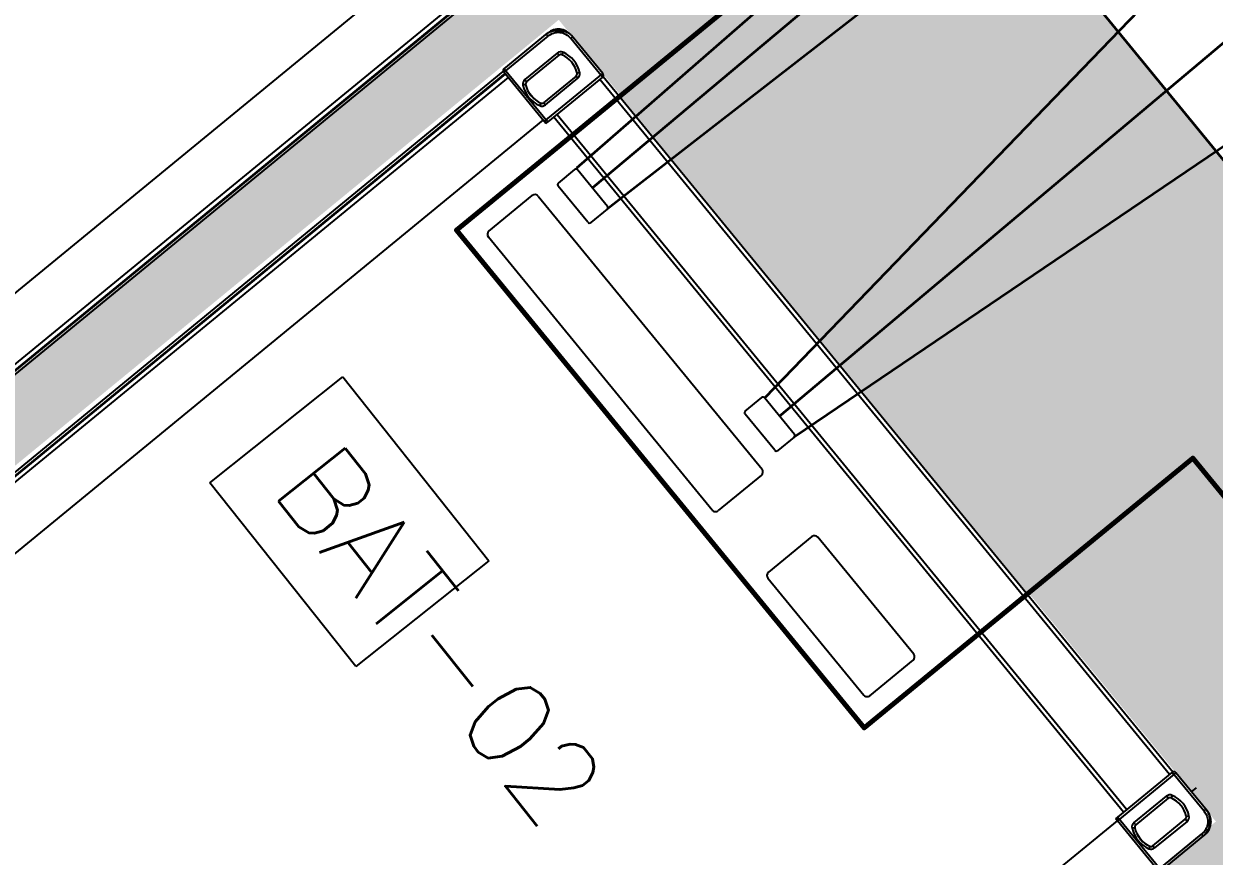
# Model space of a CAD drawing. Header units: metres. Extents: x 681 to 217049, y 66 to 6351315.
# Drawn here: x 214379.575 to 214382.375, y 6351025.55 to 6351027.507 of the extents above; entities that cross this region are included whole.
import ezdxf
from ezdxf.lldxf.tags import DXFTag

# ---------------------------------------------------------------- set-up
doc = ezdxf.new("R2010")
doc.units = ezdxf.units.M
for name, color, linetype in [('230V AC', 5, '230V CABLE'), ('400V AC', 6, '400V CABLE'), ('CAT 6 Cable', 3, 'CAT 6 CABLE'), ('Dry Contact', 30, 'Dry Contact CABLE'), ('GG31-E-PLN-001_DC Cable Route Layout Plan_RevA$0$_0', 7, 'Continuous'), ('GG31-E-PLN-001_DC Cable Route Layout Plan_RevA$0$Equipment', 7, 'Continuous'), ('GG31-E-PLN-001_DC Cable Route Layout Plan_RevA$0$Mark', 7, 'Continuous')]:
    doc.layers.add(name, color=color, linetype=linetype)
for name, color, linetype, lineweight in [('FireSS', 7, 'Fire Supression System CABLE', 25), ('GG31-E-PLN-001_DC Cable Route Layout Plan_RevA$0$Concrete fill', 8, 'Continuous', 35), ('GG31-E-PLN-001_DC Cable Route Layout Plan_RevA$0$Footing', 7, 'Continuous', 70), ('GG31-E-PLN-001_DC Cable Route Layout Plan_RevA$0$Land', 8, 'Continuous', 35)]:
    doc.layers.add(name, color=color, linetype=linetype, lineweight=lineweight)
doc.styles.add('GG31-E-PLN-001_DC Cable Route Layout Plan_RevA$0$Standard', font='simplex.shx')
doc.styles.add('ISOCP', font='isocp.shx')
tags = doc.linetypes.add('230V CABLE', pattern='A,1,-0.5,["230V",ISOCP,S=0.3,R=0,X=-0.35,Y=-0.15],-0.7', length=2.2).pattern_tags.tags
tags[6] = DXFTag(74, 10)
tags = doc.linetypes.add('400V CABLE', pattern='A,1,-0.5,["400V",ISOCP,S=0.3,R=0,X=-0.35,Y=-0.15],-0.7', length=2.2).pattern_tags.tags
tags[6] = DXFTag(74, 10)
tags = doc.linetypes.add('CAT 6 CABLE', pattern='A,1,-0.5,["CAT6",ISOCP,S=0.3,R=0,X=-0.35,Y=-0.15],-0.9', length=2.4).pattern_tags.tags
tags[6] = DXFTag(74, 10)
tags = doc.linetypes.add('Dry Contact CABLE', pattern='A,1,-0.5,["DCT",ISOCP,S=0.3,R=0,X=-0.35,Y=-0.15],-0.7', length=2.2).pattern_tags.tags
tags[6] = DXFTag(74, 10)
tags = doc.linetypes.add('Fire Supression System CABLE', pattern='A,1,-0.5,["FSS",ISOCP,S=0.3,R=0,X=-0.35,Y=-0.15],-0.7', length=2.2).pattern_tags.tags
tags[6] = DXFTag(74, 10)

# ---------------------------------------------------------------- blocks, each defined once
blk = doc.blocks.new('GG31-E-PLN-001_DC Cable Route Layout Plan_RevA$0$ST5015x2')
at = {"layer": 'GG31-E-PLN-001_DC Cable Route Layout Plan_RevA$0$Concrete fill'}
h = blk.add_hatch(dxfattribs=at)
h.set_pattern_fill('AR-CONC', color=256, scale=0.05, angle=45)
h.set_pattern_definition([(95, (-31.70567, -93.05326), (0.275776, 0.2314035), [0.0375, -0.4125]), (40, (-31.70567, -93.05326), (-0.3149961, 0.2168841), [0.03, -0.33]), (145.45144, (-31.6827, -93.03398), (-0.0392201, 0.4482876), [0.0318701, -0.350571]), (91.1842, (-31.7764, -92.98255), (0.4358467, 0.3188069), [0.05625, -0.61875]), (141.63564, (-31.74006, -92.956), (-0.01395, 0.6748558), [0.0478052, -0.525857]), (36.18416, (-31.7764, -92.98255), (-0.01395, 0.6748558), [0.045, -0.495]), (66, (-31.72335, -92.96487), (0.3533858, 0.0686912), [0.0375, -0.4125]), (11, (-31.72335, -92.96487), (-0.1703543, 0.3424042), [0.03, -0.33]), (116.45144, (-31.6939, -92.95915), (0.1830315, 0.4110955), [0.0318701, -0.350571]), (82.5, (-31.70567, -93.05326), (-0.1133966, 0.12199491), [0, -0.326, 0, -0.335, 0, -0.33125]), (52.5, (-31.70567, -93.05326), (-0.04643647, 0.23245472), [0, -0.191, 0, -0.3185, 0, -0.12625]), (12.5, (-31.78452, -93.1321), (0.19670908, 0.18076038), [0, -0.125, 0, -0.39, 0, -0.5175]), (2.5, (-31.81987, -93.16746), (0.170795, 0.2415799), [0, -0.1625, 0, -0.259, 0, -0.3675])])
h.paths.add_polyline_path([(1, 6.046), (7.058, 6.046), (7.058, 3.608), (1, 3.608), (1, 3.838), (0.5, 3.838), (0.5, 0.5), (7.558, 0.5), (7.558, 1.695), (7.058, 1.695), (7.058, 1), (1, 1), (1, 3.438), (7.058, 3.438), (7.058, 3.208), (7.558, 3.208), (7.558, 6.546), (0.5, 6.546), (0.5, 5.351), (1, 5.351)])
at = {"layer": 'GG31-E-PLN-001_DC Cable Route Layout Plan_RevA$0$Land'}
h = blk.add_hatch(dxfattribs=at)
h.set_pattern_fill('GRAVEL', color=256, scale=0.3, angle=45)
h.set_pattern_definition([(273.012788, (-54.915706, -62.621548), (0.2121320344, -3.606244584), [0.0403608, -3.9957264]), (229.96974, (-54.913584, -62.661853), (2.333452378, 2.7577164466), [0.0692604, -6.8567774]), (177.510447, (-54.958132, -62.714886), (4.4547727215, -0.2121320344), [0.0488364, -4.8348098]), (312.273689, (-54.98783, -62.85065), (-4.0305086528, 4.4547727215), [0.0630714, -6.2440674]), (337.833654, (-54.945404, -62.897319), (-3.606244584, 1.4849242405), [0.0618465, -6.1228119]), (42.273689, (-54.888129, -62.920654), (-4.4547727215, -4.0305086528), [0.0630714, -6.2440674]), (82.69424, (-54.841459, -62.878227), (-0.6363961031, -4.8790367902), [0.0834087, -8.2574546]), (117.255328, (-54.830853, -62.795496), (-3.1819805153, 6.1518289963), [0.0787464, -7.79589645]), (166.429566, (-54.866915, -62.725492), (-4.4547727215, 1.0606601718), [0.063285, -6.2652219]), (220.236358, (-54.928434, -62.710643), (2.545584412, 2.1213203436), [0.0722496, -3.5402288]), (267.397438, (-54.983588, -62.757312), (-0.2121320344, -4.8790367902), [0.0934344, -9.2500125]), (183.814075, (-54.775699, -62.64276), (-2.757716447, -0.212132034), [0.0318903, -3.1571534]), (216.469234, (-54.807518, -62.644882), (3.1819805153, 2.333452378), [0.0606711, -6.0064534]), (270, (-54.8563, -62.68094), (0.21213203, -0.21213203), [0.0424263, -0.3818378]), (248.19859, (-54.896614, -62.670338), (0.636396103, 1.48492424), [0.0228474, -2.2618845]), (336.80141, (-54.9051, -62.69155), (-0.848528137, 0.42426407), [0.0323109, -1.5832385]), (75.963757, (-54.8754, -62.70428), (0.212132034, 1.060660172), [0.0524787, -1.6968069]), (206.56505, (-54.86267, -62.65337), (0.6363961, 0.21213203), [0.0379473, -0.910736]), (61.38954, (-55.028136, -62.814588), (1.4849242405, 2.7577164466), [0.05316, -5.2628535]), (115.346176, (-55.00268, -62.767919), (1.4849242405, -3.1819805153), [0.0445983, -4.4152223]), (338.19859, (-54.9051, -62.61094), (-1.48492424, 0.636396103), [0.0456945, -2.2390374]), (28.61046, (-54.862673, -62.627912), (-2.7577164466, -1.4849242405), [0.05316, -5.2628535]), (24.443955, (-54.896614, -62.94611), (-1.48492424, -0.636396103), [0.051264, -2.5119371]), (339.77514, (-54.849945, -62.924896), (-3.3941125497, 1.272792206), [0.0429534, -4.2523929]), (111.80141, (-54.690846, -62.82095), (-0.636396103, 1.48492424), [0.0456945, -2.2390374]), (62.354025, (-54.707816, -62.778525), (-1.9091883092, -3.606244584), [0.0502893, -4.9786271]), (114.443955, (-54.79479, -62.924896), (0.636396103, -1.48492424), [0.025632, -2.5375691]), (146.30993, (-54.703574, -62.83368), (-1.06066017, 0.636396103), [0.015297, -1.5144089]), (210.96376, (-54.7163, -62.825194), (0.84852814, 0.42426407), [0.0618465, -1.1750852]), (231.009006, (-54.769335, -62.857014), (1.9091883092, 2.333452378), [0.057315, -5.67417695]), (348.69007, (-54.85631, -62.72337), (-0.6363961, 0.212132034), [0.0432666, -1.0383988]), (38.157227, (-54.813882, -62.731856), (4.0305086528, 3.1819805153), [0.0755382, -7.4782688]), (105.945396, (-54.754485, -62.685187), (0.636396103, -2.333452378), [0.0308868, -3.0578022]), (135, (-54.76297, -62.6555), (-0.4242641, 3e-17), [0.018, -0.282]), (165.256437, (-54.779941, -62.854893), (2.333452378, -0.636396103), [0.0416772, -4.126056]), (93.012788, (-54.820246, -62.844286), (-0.2121320344, 3.606244584), [0.0807216, -3.9553656]), (45, (-54.8245, -62.76368), (0, 0.4242641), [0.078, -0.222]), (10.304846, (-54.769335, -62.708522), (3.606244584, 0.636396103), [0.0474342, -4.6959823]), (299.054604, (-54.722666, -62.700036), (0.636396103, -1.060660172), [0.0436806, -2.1403524]), (252.645975, (-54.701452, -62.73822), (-1.9091883092, -6.1518289963), [0.0711195, -7.04084225]), (220.426079, (-54.722666, -62.806102), (-2.969848481, -2.5455844123), [0.0752397, -7.448722])])
h.paths.add_polyline_path([(8.058, 7.046), (0, 7.046), (0, 0), (8.058, 0)])
h.paths.add_polyline_path([(7.054, 3.2078), (7.054, 1.6951), (7.558, 1.6951), (7.558, 0.5), (0.5, 0.5), (0.5, 3.838), (1.004, 3.838), (1.004, 5.351), (0.5, 5.351), (0.5, 6.546), (7.558, 6.546), (7.558, 3.2078)], flags=16)
at = {"layer": 'GG31-E-PLN-001_DC Cable Route Layout Plan_RevA$0$Equipment'}
for p, q in [((6.88, 3.7525), (1.178, 3.7525)), ((1.178, 3.6225), (6.88, 3.6225)), ((6.88, 3.6125), (1.178, 3.6125)), ((1.178, 3.6105), (6.88, 3.6105)), ((6.88, 3.6045), (1.178, 3.6045)), ((1.178, 3.4265), (6.88, 3.4265)), ((6.88, 3.4205), (1.178, 3.4205)), ((1.178, 3.4185), (6.88, 3.4185)), ((7.0135, 3.4245), (6.88, 3.4245)), ((6.88, 3.2745), (6.88, 3.4245)), ((6.886, 3.4305), (7.018, 3.4305)), ((6.886, 3.4305), (6.886, 3.2685)), ((7.0135, 3.4245), (7.0135, 3.4305)), ((6.88, 3.4085), (1.178, 3.4085)), ((7.058, 3.2745), (7.058, 3.3905)), ((6.9013, 3.3697), (6.8955, 3.3727)), ((7.0059, 3.3798), (6.9071, 3.3798)), ((6.9071, 3.3798), (6.9071, 3.3733)), ((6.9071, 3.3733), (7.0059, 3.3733)), ((7.0059, 3.3733), (7.0059, 3.3798)), ((7.0175, 3.3727), (7.0117, 3.3697)), ((7.058, 3.386), (7.052, 3.386)), ((7.052, 3.2685), (7.052, 3.386)), ((6.8955, 3.352), (6.8955, 3.331)), ((6.9013, 3.3133), (6.8955, 3.3103)), ((7.0059, 3.3098), (6.9071, 3.3098)), ((6.9071, 3.3098), (6.9071, 3.3033)), ((7.0059, 3.3033), (7.0059, 3.3098)), ((7.0175, 3.3103), (7.0117, 3.3133)), ((1.178, 3.2785), (6.88, 3.2785)), ((6.9071, 3.3033), (7.0059, 3.3033)), ((6.88, 3.2685), (6.88, 3.2746)), ((6.88, 3.2745), (7.058, 3.2745)), ((6.88, 3.2685), (6.886, 3.2685)), ((7.052, 3.2685), (6.886, 3.2685)), ((6.904, 1.1545), (6.904, 3.2685)), ((6.914, 3.2685), (6.914, 1.1545)), ((7.044, 1.1545), (7.044, 3.2685)), ((7.054, 3.2685), (7.052, 3.2685)), ((7.054, 3.2689), (7.054, 3.2685)), ((7.054, 3.2685), (7.054, 1.1545)), ((6.606, 2.3178), (6.606, 3.1478)), ((6.616, 3.1578), (6.748, 3.1578)), ((6.758, 3.1478), (6.758, 2.3178)), ((6.809, 3.0266), (6.809, 3.1366)), ((6.814, 3.1416), (6.864, 3.1416)), ((6.869, 3.1366), (6.869, 3.0266)), ((6.864, 3.0216), (6.814, 3.0216)), ((6.864, 3.0216), (6.814, 3.0216)), ((6.809, 2.3331), (6.809, 2.4431)), ((6.814, 2.4481), (6.864, 2.4481)), ((6.869, 2.4431), (6.869, 2.3331)), ((6.864, 2.3281), (6.814, 2.3281)), ((6.748, 2.3078), (6.616, 2.3078)), ((6.606, 2.1106), (6.606, 1.7551)), ((6.748, 2.1206), (6.616, 2.1206)), ((6.748, 2.1206), (6.616, 2.1206)), ((6.758, 1.7551), (6.758, 2.1106)), ((6.616, 1.7451), (6.748, 1.7451)), ((1.178, 1.1485), (6.88, 1.1485)), ((6.88, 1.1545), (6.886, 1.1545)), ((6.88, 1.1545), (6.88, 1.1485)), ((6.8808, 1.1515), (6.88, 1.1515)), ((7.058, 1.1485), (6.88, 1.1485)), ((6.88, 0.9985), (6.88, 1.1485)), ((6.883, 1.1545), (6.883, 1.1537)), ((6.886, 1.1545), (7.052, 1.1545)), ((6.886, 1.1545), (6.886, 0.9925)), ((7.052, 1.1545), (7.054, 1.1545)), ((7.052, 1.037), (7.052, 1.1545)), ((7.054, 1.1541), (7.054, 1.1545)), ((7.058, 1.0325), (7.058, 1.1485)), ((6.9013, 1.1097), (6.8955, 1.1127)), ((6.9071, 1.1198), (7.0059, 1.1198)), ((6.9071, 1.1198), (6.9071, 1.1133)), ((7.0059, 1.1133), (6.9071, 1.1133)), ((7.0059, 1.1133), (7.0059, 1.1198)), ((7.0175, 1.1127), (7.0117, 1.1097)), ((6.8955, 1.092), (6.8955, 1.071)), ((7.058, 1.0905), (7.073, 1.0905)), ((6.9013, 1.0533), (6.8955, 1.0503)), ((6.9071, 1.0498), (7.0059, 1.0498)), ((6.9071, 1.0498), (6.9071, 1.0433)), ((7.0059, 1.0433), (6.9071, 1.0433)), ((7.0059, 1.0433), (7.0059, 1.0498)), ((7.0175, 1.0503), (7.0117, 1.0533)), ((7.052, 1.037), (7.058, 1.037)), ((6.88, 0.9985), (7.0135, 0.9985)), ((6.886, 0.9925), (7.018, 0.9925)), ((7.0135, 0.9925), (7.0135, 0.9985))]:
    blk.add_line(p, q, dxfattribs=at)
for centre, radius, start, end in [((6.886, 3.4245), 0.006, 90, 180), ((6.886, 3.4245), 0.006, 105, 160.3656), ((7.018, 3.3905), 0.04, 0, 90), ((7.018, 3.3905), 0.04, 0, 90), ((6.9239, 3.2964), 0.1698, 43.1702, 46.8349), ((6.9565, 3.3415), 0.0685, 152.938, 207.062), ((6.9565, 3.3415), 0.062, 152.938, 207.062), ((6.9071, 3.3668), 0.013, 90, 152.938), ((6.9071, 3.3668), 0.0065, 90, 152.938), ((7.0059, 3.3668), 0.013, 27.062, 90), ((7.0059, 3.3668), 0.0065, 27.062, 90), ((6.9565, 3.3415), 0.062, 332.938, 27.062), ((6.9565, 3.3415), 0.0685, 332.938, 27.062), ((6.9071, 3.3163), 0.013, 207.062, 270), ((6.9071, 3.3163), 0.0065, 207.062, 270), ((7.0059, 3.3163), 0.0065, 270, 332.938), ((7.0059, 3.3163), 0.013, 270, 332.938), ((6.886, 3.2745), 0.006, 180, 270), ((7.052, 3.2745), 0.006, 270, 0), ((7.052, 3.2745), 0.006, 289.6343, 345), ((6.616, 3.1478), 0.01, 90, 180), ((6.748, 3.1478), 0.01, 0, 90), ((6.814, 3.1366), 0.005, 90, 180), ((6.864, 3.1366), 0.005, 0, 90), ((6.814, 3.0266), 0.005, 180, 270), ((6.814, 3.0266), 0.005, 180, 270), ((6.864, 3.0266), 0.005, 270, 0), ((6.864, 3.0266), 0.005, 270, 0), ((6.814, 2.4431), 0.005, 90, 180), ((6.864, 2.4431), 0.005, 0, 90), ((6.814, 2.3331), 0.005, 180, 270), ((6.864, 2.3331), 0.005, 270, 0), ((6.616, 2.3178), 0.01, 180, 270), ((6.748, 2.3178), 0.01, 270, 0), ((6.616, 2.1106), 0.01, 90, 180), ((6.616, 2.1106), 0.01, 90, 180), ((6.748, 2.1106), 0.01, 0, 90), ((6.748, 2.1106), 0.01, 0, 90), ((6.616, 1.7551), 0.01, 180, 270), ((6.748, 1.7551), 0.01, 270, 0), ((6.886, 1.1485), 0.006, 90, 180), ((6.883, 1.1515), 0.003, 105.0419, 164.9592), ((7.052, 1.1485), 0.006, 0, 90), ((7.052, 1.1485), 0.006, 0, 60), ((6.9565, 1.0815), 0.0685, 152.938, 207.062), ((6.9565, 1.0815), 0.062, 152.938, 207.062), ((6.9071, 1.1068), 0.013, 90, 152.938), ((6.9071, 1.1068), 0.0065, 90, 152.938), ((7.0059, 1.1068), 0.013, 27.062, 90), ((7.0059, 1.1068), 0.0065, 27.062, 90), ((6.9565, 1.0815), 0.062, 332.938, 27.062), ((6.9565, 1.0815), 0.0685, 332.938, 27.062), ((6.9071, 1.0563), 0.013, 207.062, 270), ((6.9071, 1.0563), 0.0065, 207.062, 270), ((7.0059, 1.0563), 0.0065, 270, 332.938), ((7.0059, 1.0563), 0.013, 270, 332.938), ((7.018, 1.0325), 0.04, 270, 0), ((6.9239, 1.1266), 0.1698, 313.1653, 316.8296), ((7.018, 1.0325), 0.04, 320.4038, 323.1187), ((7.018, 1.0325), 0.04, 328.2203, 328.4018), ((7.018, 1.0325), 0.04, 328.8387, 337.2604), ((7.018, 1.0325), 0.04, 345.7918, 353.3339), ((7.018, 1.0325), 0.04, 355.2126, 0), ((7.018, 1.0325), 0.04, 270, 284.213), ((7.018, 1.0325), 0.04, 301.777, 306.8821), ((7.018, 1.0325), 0.04, 318.9429, 320.3059)]:
    blk.add_arc(centre, radius, start, end, dxfattribs=at)
for points, knots in [([(7.0135, 3.4245), (7.0188, 3.4245), (7.029, 3.4228), (7.0378, 3.4171), (7.0412, 3.4137)], [0, 0, 0, 0, 0.52055, 1, 1, 1, 1]), ([(7.018, 3.4305), (7.0199, 3.4305), (7.0238, 3.4292), (7.0315, 3.4268), (7.0372, 3.4233), (7.04, 3.4202)], [0, 0, 0, 0, 0.230009, 0.487102, 1, 1, 1, 1]), ([(7.042, 3.4225), (7.0419, 3.4225), (7.0417, 3.4222), (7.0411, 3.4217), (7.0405, 3.4208), (7.04, 3.4202)], [0, 0, 0, 0, 0.069551, 0.275286, 1, 1, 1, 1]), ([(7.0412, 3.4137), (7.0446, 3.4103), (7.0503, 3.4015), (7.052, 3.3913), (7.052, 3.386)], [0, 0, 0, 0, 0.479449, 1, 1, 1, 1]), ([(7.05, 3.4145), (7.05, 3.4145), (7.0497, 3.4142), (7.0492, 3.4136), (7.0483, 3.413), (7.0477, 3.4125)], [0, 0, 0, 0, 0.070441, 0.277639, 1, 1, 1, 1]), ([(7.0477, 3.4125), (7.0508, 3.4097), (7.0543, 3.404), (7.0567, 3.3963), (7.058, 3.3924), (7.058, 3.3905)], [0, 0, 0, 0, 0.512929, 0.770008, 1, 1, 1, 1]), ([(7.052, 1.037), (7.052, 1.0317), (7.0503, 1.0215), (7.0446, 1.0127), (7.0412, 1.0093)], [0, 0, 0, 0, 0.52055, 1, 1, 1, 1]), ([(7.0412, 1.0093), (7.0378, 1.0059), (7.029, 1.0002), (7.0188, 0.9985), (7.0135, 0.9985)], [0, 0, 0, 0, 0.47945, 1, 1, 1, 1]), ([(7.058, 1.0325), (7.058, 1.0306), (7.0567, 1.0267), (7.0543, 1.019), (7.0508, 1.0133), (7.0477, 1.0105)], [0, 0, 0, 0, 0.230015, 0.487109, 1, 1, 1, 1]), ([(7.05, 1.0085), (7.05, 1.0085), (7.0497, 1.0088), (7.0492, 1.0094), (7.0483, 1.01), (7.0477, 1.0105)], [0, 0, 0, 0, 0.06955, 0.275287, 1, 1, 1, 1]), ([(7.04, 1.0028), (7.0372, 0.9997), (7.0315, 0.9962), (7.0238, 0.9938), (7.0199, 0.9925), (7.018, 0.9925)], [0, 0, 0, 0, 0.512936, 0.770013, 1, 1, 1, 1]), ([(7.042, 1.0005), (7.0419, 1.0005), (7.0417, 1.0008), (7.0411, 1.0013), (7.0405, 1.0022), (7.04, 1.0028)], [0, 0, 0, 0, 0.070444, 0.277641, 1, 1, 1, 1])]:
    blk.add_open_spline(points, degree=3, knots=knots, dxfattribs=at)
for points in [[(7.0412, 3.4137), (7.0409, 3.4159), (7.0405, 3.4181), (7.04, 3.4202)], [(7.0477, 3.4125), (7.0456, 3.413), (7.0434, 3.4134), (7.0412, 3.4137)], [(7.0412, 1.0093), (7.0409, 1.0071), (7.0405, 1.0049), (7.04, 1.0028)], [(7.0477, 1.0105), (7.0456, 1.01), (7.0434, 1.0096), (7.0412, 1.0093)]]:
    blk.add_open_spline(points, degree=3, dxfattribs=at)
at = {"layer": 'GG31-E-PLN-001_DC Cable Route Layout Plan_RevA$0$Footing'}
blk.add_lwpolyline([(0.5, 6.546), (7.558, 6.546), (7.558, 3.208), (6.558, 3.208), (6.558, 1.695), (7.558, 1.695), (7.558, 0.5), (0.5, 0.5), (0.5, 3.838), (1.5, 3.838), (1.5, 5.351), (0.5, 5.351), (0.5, 6.546)], dxfattribs=at)
at = {"layer": 'GG31-E-PLN-001_DC Cable Route Layout Plan_RevA$0$Land'}
blk.add_lwpolyline([(8.058, 0), (0, 0), (0, 7.046), (8.058, 7.046)], close=True, dxfattribs=at)
blk = doc.blocks.new('GG31-E-PLN-001_DC Cable Route Layout Plan_RevA')
at = {"layer": 'GG31-E-PLN-001_DC Cable Route Layout Plan_RevA$0$_0', "rotation": 39.35034312477688}
blk.add_blockref('GG31-E-PLN-001_DC Cable Route Layout Plan_RevA$0$ST5015x2', (229064.9257, 6321974.8732), dxfattribs=at)
at = {"layer": 'GG31-E-PLN-001_DC Cable Route Layout Plan_RevA$0$Mark', "linetype": 'ByBlock', "insert": (229067.6798, 6321981.0267), "char_height": 0.2, "attachment_point": 1, "rotation": 308.5137, "style": 'GG31-E-PLN-001_DC Cable Route Layout Plan_RevA$0$Standard', "bg_fill": 19, "box_fill_scale": 1.5, "bg_fill_color": 256, "bg_fill_transparency": 0}
blk.add_mtext_dynamic_manual_height_columns('{\\Fsimplex|c134;BAT-02}', width=0.352211, gutter_width=1, heights=[0], dxfattribs=at)

msp = doc.modelspace()

# ---------------------------------------------------------------- block references
msp.add_blockref('GG31-E-PLN-001_DC Cable Route Layout Plan_RevA', (-14687.3707, 29045.5098))

# ---------------------------------------------------------------- next in the draw order: linework, layer by layer
at = {"layer": '230V AC', "lineweight": 35, "ltscale": 7, "flags": 128}
msp.add_lwpolyline([(214372.8772, 6351032.8927), (214376.6804, 6351035.5042), (214376.6804, 6351035.5042), (214382.8336, 6351028.1976), (214381.3177, 6351026.6276)], dxfattribs=at)
at = {"layer": '400V AC', "lineweight": 35, "ltscale": 7, "flags": 128}
msp.add_lwpolyline([(214373.2679, 6351032.584), (214376.7168, 6351034.9989), (214382.3428, 6351028.1553), (214380.947, 6351027.0718)], dxfattribs=at)
at = {"layer": 'CAT 6 Cable', "lineweight": 35, "ltscale": 7, "flags": 128}
msp.add_lwpolyline([(214381.3525, 6351026.5851), (214383.1423, 6351028.0902), (214376.574, 6351036.0507), (214373.429, 6351033.472)], dxfattribs=at)
at = {"layer": 'Dry Contact', "lineweight": 35, "ltscale": 7, "flags": 128}
msp.add_lwpolyline([(214366.7649, 6351041.0651), (214369.9037, 6351043.5192), (214374.8859, 6351037.0108), (214376.9787, 6351036.1881), (214383.4589, 6351027.9388), (214381.3867, 6351026.5355)], dxfattribs=at)
at = {"layer": 'FireSS', "lineweight": 35, "ltscale": 7, "flags": 128}
for points in [[(214373.3555, 6351032.4772), (214376.7609, 6351034.391), (214382.097, 6351028.1158), (214380.9128, 6351027.1213)], [(214375.4946, 6351024.7734), (214373.9123, 6351024.4254), (214372.8876, 6351025.932), (214379.2707, 6351031.1783), (214381.9216, 6351028.0803), (214380.8748, 6351027.1677)]]:
    msp.add_lwpolyline(points, dxfattribs=at)

doc.saveas('drawing.dxf')
